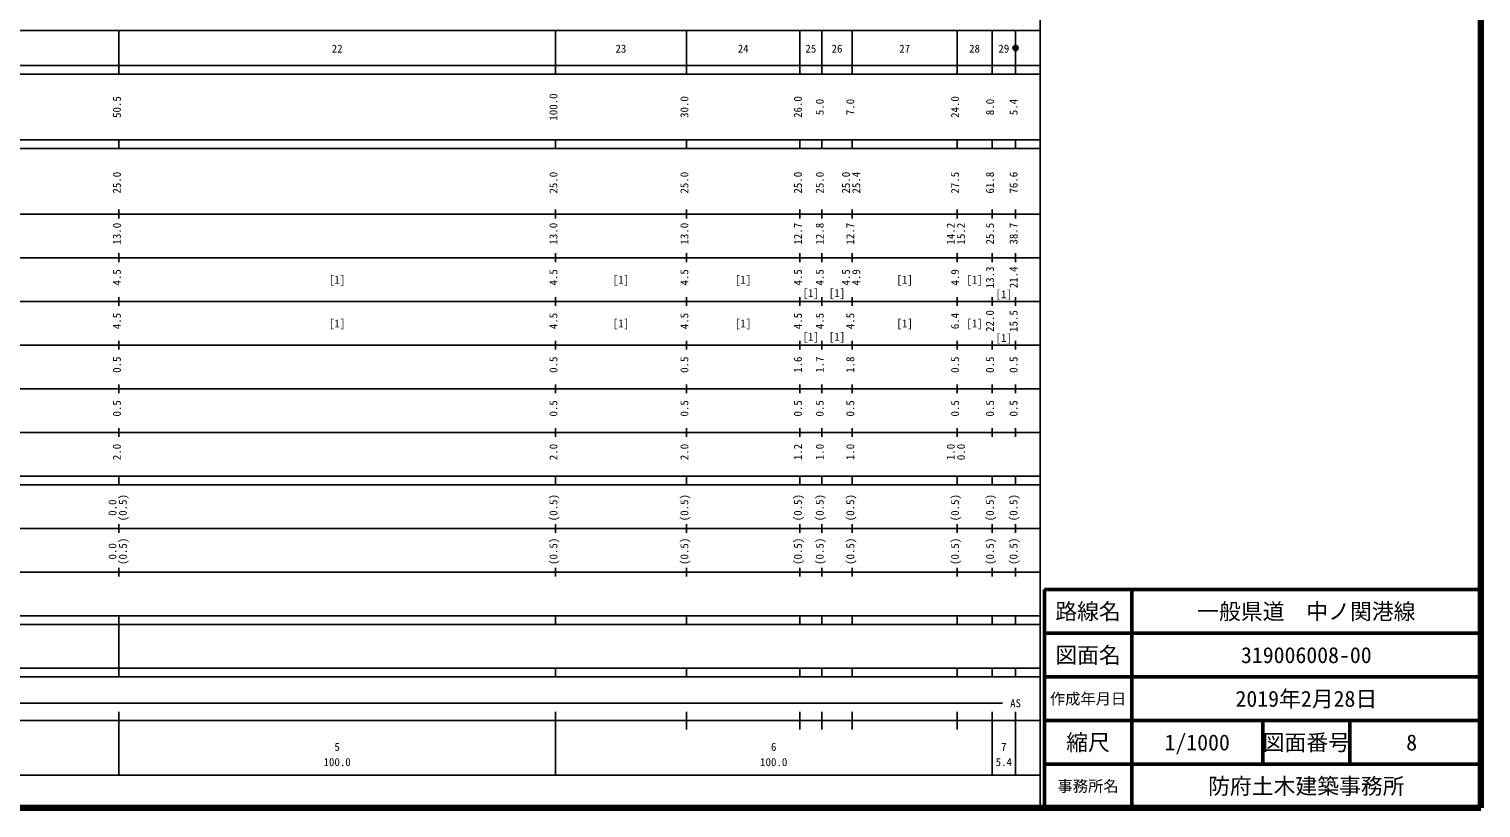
# Model space of a CAD drawing. Units: millimetres on the paper, enlarged 1000 times. Extents: x 40000 to 680000, y 20000 to 380000.
# Drawn here: x 347427 to 680000, y 20000 to 198357 of the extents above; entities that cross this region are included whole.
import ezdxf
from ezdxf.enums import TextEntityAlignment as Align

# ---------------------------------------------------------------- set-up
doc = ezdxf.new("R2010")
doc.units = ezdxf.units.MM
doc.header["$LTSCALE"] = 1000
for name, color, linetype, lineweight in [('M-TTL', 2, 'Continuous', 140), ('M-TTL-BAND', 7, 'Continuous', 25), ('M-TTL-FRAM', 2, 'Continuous', 50), ('M-TTL-LINE', 7, 'Continuous', 50)]:
    doc.layers.add(name, color=color, linetype=linetype, lineweight=lineweight)
doc.layers.add('M-TTL-TXT', color=7, linetype='Continuous')
doc.styles.add('ＭＳ ゴシック', font='')
doc.styles.get('ＭＳ ゴシック').set_extended_font_data('MS Gothic')

msp = doc.modelspace()

# ---------------------------------------------------------------- linework, layer by layer
at = {"layer": 'M-TTL'}
for p, q in [((680000, 20000), (680000, 380000)), ((40000, 20000), (680000, 20000))]:
    msp.add_line(p, q, dxfattribs=at)
at = {"layer": 'M-TTL-BAND'}
for p, q in [((579000, 20000), (579000, 370000)), ((68000, 198000), (579000, 198000)), ((368000, 188000), (368000, 198000)), ((468000, 188000), (468000, 198000)), ((498000, 188000), (498000, 198000)), ((524000, 188000), (524000, 198000)), ((529000, 188000), (529000, 198000)), ((536000, 188000), (536000, 198000)), ((560000, 188000), (560000, 198000)), ((568000, 188000), (568000, 198000)), ((573400, 188000), (573400, 198000)), ((40000, 190000), (579000, 190000)), ((40000, 188000), (579000, 188000)), ((40000, 173000), (579000, 173000)), ((368000, 171000), (368000, 173000)), ((468000, 171000), (468000, 173000)), ((498000, 171000), (498000, 173000)), ((524000, 171000), (524000, 173000)), ((529000, 171000), (529000, 173000)), ((536000, 171000), (536000, 173000)), ((560000, 171000), (560000, 173000)), ((568000, 171000), (568000, 173000)), ((573400, 171000), (573400, 173000)), ((40000, 171000), (579000, 171000)), ((368000, 155000), (368000, 157000)), ((468000, 155000), (468000, 157000)), ((498000, 155000), (498000, 157000)), ((524000, 155000), (524000, 157000)), ((529000, 155000), (529000, 157000)), ((536000, 155000), (536000, 157000)), ((560000, 155000), (560000, 157000)), ((568000, 155000), (568000, 157000)), ((573400, 155000), (573400, 157000)), ((40000, 156000), (579000, 156000)), ((368000, 145000), (368000, 147000)), ((468000, 145000), (468000, 147000)), ((498000, 145000), (498000, 147000)), ((524000, 145000), (524000, 147000)), ((529000, 145000), (529000, 147000)), ((536000, 145000), (536000, 147000)), ((560000, 145000), (560000, 147000)), ((568000, 145000), (568000, 147000)), ((573400, 145000), (573400, 147000)), ((46000, 146000), (579000, 146000)), ((368000, 135000), (368000, 137000)), ((468000, 135000), (468000, 137000)), ((498000, 135000), (498000, 137000)), ((524000, 135000), (524000, 137000)), ((529000, 135000), (529000, 137000)), ((536000, 135000), (536000, 137000)), ((560000, 135000), (560000, 137000)), ((568000, 135000), (568000, 137000)), ((573400, 135000), (573400, 137000)), ((52000, 136000), (579000, 136000)), ((368000, 125000), (368000, 127000)), ((468000, 125000), (468000, 127000)), ((498000, 125000), (498000, 127000)), ((524000, 125000), (524000, 127000)), ((529000, 125000), (529000, 127000)), ((536000, 125000), (536000, 127000)), ((560000, 125000), (560000, 127000)), ((568000, 125000), (568000, 127000)), ((573400, 125000), (573400, 127000)), ((46000, 126000), (579000, 126000)), ((368000, 115000), (368000, 117000)), ((468000, 115000), (468000, 117000)), ((498000, 115000), (498000, 117000)), ((524000, 115000), (524000, 117000)), ((529000, 115000), (529000, 117000)), ((536000, 115000), (536000, 117000)), ((560000, 115000), (560000, 117000)), ((568000, 115000), (568000, 117000)), ((573400, 115000), (573400, 117000)), ((52000, 116000), (579000, 116000)), ((368000, 105000), (368000, 107000)), ((468000, 105000), (468000, 107000)), ((498000, 105000), (498000, 107000)), ((524000, 105000), (524000, 107000)), ((529000, 105000), (529000, 107000)), ((536000, 105000), (536000, 107000)), ((560000, 105000), (560000, 107000)), ((568000, 105000), (568000, 107000)), ((573400, 105000), (573400, 107000)), ((46000, 106000), (579000, 106000)), ((40000, 96000), (579000, 96000)), ((40000, 94000), (579000, 94000)), ((368000, 94000), (368000, 96000)), ((468000, 94000), (468000, 96000)), ((498000, 94000), (498000, 96000)), ((524000, 94000), (524000, 96000)), ((529000, 94000), (529000, 96000)), ((536000, 94000), (536000, 96000)), ((560000, 94000), (560000, 96000)), ((568000, 94000), (568000, 96000)), ((573400, 94000), (573400, 96000)), ((49000, 84000), (579000, 84000)), ((368000, 83000), (368000, 85000)), ((468000, 83000), (468000, 85000)), ((498000, 83000), (498000, 85000)), ((524000, 83000), (524000, 85000)), ((529000, 83000), (529000, 85000)), ((536000, 83000), (536000, 85000)), ((560000, 83000), (560000, 85000)), ((568000, 83000), (568000, 85000)), ((573400, 83000), (573400, 85000)), ((40000, 74000), (579000, 74000)), ((368000, 73000), (368000, 75000)), ((468000, 73000), (468000, 75000)), ((498000, 73000), (498000, 75000)), ((524000, 73000), (524000, 75000)), ((529000, 73000), (529000, 75000)), ((536000, 73000), (536000, 75000)), ((560000, 73000), (560000, 75000)), ((568000, 73000), (568000, 75000)), ((573400, 73000), (573400, 75000)), ((40000, 64000), (579000, 64000)), ((368000, 50000), (368000, 64000)), ((468000, 62000), (468000, 64000)), ((498000, 62000), (498000, 64000)), ((524000, 62000), (524000, 64000)), ((529000, 62000), (529000, 64000)), ((536000, 62000), (536000, 64000)), ((560000, 62000), (560000, 64000)), ((568000, 62000), (568000, 64000)), ((573400, 62000), (573400, 64000)), ((40000, 62000), (579000, 62000)), ((40000, 52000), (579000, 52000)), ((40000, 50000), (579000, 50000)), ((468000, 50000), (468000, 52000)), ((498000, 50000), (498000, 52000)), ((524000, 50000), (524000, 52000)), ((529000, 50000), (529000, 52000)), ((536000, 50000), (536000, 52000)), ((560000, 50000), (560000, 52000)), ((560000, 50000), (560000, 52000)), ((568000, 50000), (568000, 52000)), ((573400, 50000), (573400, 52000)), ((71000, 44000), (570400, 44000)), ((40000, 40000), (579000, 40000)), ((368000, 27500), (368000, 42000)), ((468000, 27500), (468000, 42000)), ((498000, 38000), (498000, 42000)), ((524000, 38000), (524000, 42000)), ((529000, 38000), (529000, 42000)), ((536000, 38000), (536000, 42000)), ((560000, 38000), (560000, 42000)), ((568000, 27500), (568000, 42000)), ((573400, 27500), (573400, 42000)), ((68000, 27500), (579000, 27500))]:
    msp.add_line(p, q, dxfattribs=at)
for radius in [600, 500, 400, 300, 200, 100]:
    msp.add_circle((573400, 194000), radius, dxfattribs=at)
at = {"layer": 'M-TTL-FRAM'}
for p, q in [((680000, 70000), (580000, 70000)), ((580000, 70000), (580000, 20000))]:
    msp.add_line(p, q, dxfattribs=at)
at = {"layer": 'M-TTL-LINE'}
for p, q in [((600000, 70000), (600000, 20000)), ((680000, 60000), (580000, 60000)), ((680000, 50000), (580000, 50000)), ((680000, 40000), (580000, 40000)), ((630000, 40000), (630000, 30000)), ((650000, 40000), (650000, 30000)), ((680000, 30000), (580000, 30000))]:
    msp.add_line(p, q, dxfattribs=at)

# ---------------------------------------------------------------- texts
at = {"layer": 'M-TTL-BAND', "style": 'ＭＳ ゴシック'}
for s, p in [('22', (418000, 192405)), ('23', (483000, 192405)), ('24', (511000, 192405)), ('25', (526500, 192405)), ('26', (532500, 192405)), ('27', (548000, 192405)), ('28', (564000, 192405)), ('29', (570700, 192405)), ('[1]', (418000, 139500)), ('[1]', (483000, 139500)), ('[1]', (511000, 139500)), ('[1]', (548000, 139500)), ('[1]', (564000, 139500)), ('[1]', (526500, 136445)), ('[1]', (532500, 136445)), ('[1]', (570700, 136169)), ('[1]', (418000, 129500)), ('[1]', (483000, 129500)), ('[1]', (511000, 129500)), ('[1]', (548000, 129500)), ('[1]', (564000, 129500)), ('[1]', (526500, 126445)), ('[1]', (532500, 126445)), ('[1]', (570700, 126169)), ('AS', (573400, 42500)), ('5', (418000, 32523)), ('6', (518000, 32523)), ('7', (570700, 32523)), ('100.0', (418000, 29033)), ('100.0', (518000, 29033)), ('5.4', (570700, 29033))]:
    msp.add_text(s, height=1833, dxfattribs=at).set_placement(p, align=Align.BOTTOM_CENTER)
for s, p in [('100.0', (469000, 180500)), ('50.5', (369000, 180500)), ('30.0', (499000, 180500)), ('26.0', (525000, 180500)), ('5.0', (530000, 180500)), ('7.0', (537000, 180500)), ('24.0', (561000, 180500)), ('8.0', (569000, 180500)), ('5.4', (574400, 180500)), ('25.0', (369000, 163174)), ('25.0', (469000, 163174)), ('25.0', (499000, 163174)), ('25.0', (525000, 163174)), ('25.0', (530000, 163174)), ('25.0', (536000, 163174)), ('25.4', (538370, 163174)), ('27.5', (561000, 163174)), ('61.8', (569000, 163174)), ('76.6', (574400, 163174)), ('13.0', (369000, 151500)), ('13.0', (469000, 151500)), ('13.0', (499000, 151500)), ('12.7', (525000, 151500)), ('12.8', (530000, 151500)), ('12.7', (537000, 151500)), ('14.2', (560000, 151500)), ('15.2', (562370, 151500)), ('25.5', (569000, 151500)), ('38.7', (574400, 151500)), ('4.5', (369000, 141500)), ('4.5', (469000, 141500)), ('4.5', (499000, 141500)), ('4.5', (525000, 141500)), ('4.5', (530000, 141500)), ('4.5', (536000, 141500)), ('4.9', (538370, 141500)), ('4.9', (561000, 141500)), ('13.3', (569000, 141500)), ('21.4', (574400, 141500)), ('4.5', (369000, 131500)), ('4.5', (469000, 131500)), ('4.5', (499000, 131500)), ('4.5', (525000, 131500)), ('4.5', (530000, 131500)), ('4.5', (537000, 131500)), ('6.4', (561000, 131500)), ('22.0', (569000, 131500)), ('15.5', (574400, 131500)), ('0.5', (369000, 121500)), ('0.5', (469000, 121500)), ('0.5', (499000, 121500)), ('1.6', (525000, 121500)), ('1.7', (530000, 121500)), ('1.8', (537000, 121500)), ('0.5', (561000, 121500)), ('0.5', (569000, 121500)), ('0.5', (574400, 121500)), ('0.5', (369000, 111500)), ('0.5', (469000, 111500)), ('0.5', (499000, 111500)), ('0.5', (525000, 111500)), ('0.5', (530000, 111500)), ('0.5', (537000, 111500)), ('0.5', (561000, 111500)), ('0.5', (569000, 111500)), ('0.5', (574400, 111500)), ('2.0', (369000, 101500)), ('2.0', (469000, 101500)), ('2.0', (499000, 101500)), ('1.2', (525000, 101500)), ('1.0', (530000, 101500)), ('1.0', (537000, 101500)), ('1.0', (560000, 101500)), ('0.0', (562370, 101500)), ('0.0', (368000, 88764)), ('(0.5)', (370370, 88764)), ('(0.5)', (469000, 88764)), ('(0.5)', (499000, 88764)), ('(0.5)', (525000, 88764)), ('(0.5)', (530000, 88764)), ('(0.5)', (537000, 88764)), ('(0.5)', (561000, 88764)), ('(0.5)', (569000, 88764)), ('(0.5)', (574400, 88764)), ('0.0', (368000, 78764)), ('(0.5)', (370370, 78764)), ('(0.5)', (469000, 78764)), ('(0.5)', (499000, 78764)), ('(0.5)', (525000, 78764)), ('(0.5)', (530000, 78764)), ('(0.5)', (537000, 78764)), ('(0.5)', (561000, 78764)), ('(0.5)', (569000, 78764)), ('(0.5)', (574400, 78764))]:
    msp.add_text(s, height=1833, rotation=90, dxfattribs=at).set_placement(p, align=Align.BOTTOM_CENTER)
at = {"layer": 'M-TTL-TXT', "style": 'ＭＳ ゴシック'}
for s, height, p in [('路線名', 3666, (590000, 65000)), ('一般県道\u3000中ノ関港線', 3666, (640000, 65000)), ('図面名', 3666, (590000, 55000)), ('319006008-00', 3666, (640000, 55000)), ('作成年月日', 2566, (590000, 45000)), ('2019年2月28日', 3666, (640000, 45000)), ('縮尺', 3666, (590000, 35000)), ('1/1000', 3666, (615000, 35000)), ('図面番号', 3666, (640000, 35000)), ('8', 3666, (664125, 35000)), ('事務所名', 2566, (590000, 25000)), ('防府土木建築事務所', 3666, (640000, 25000))]:
    msp.add_text(s, height=height, dxfattribs=at).set_placement(p, align=Align.MIDDLE_CENTER)

doc.saveas('drawing.dxf')
